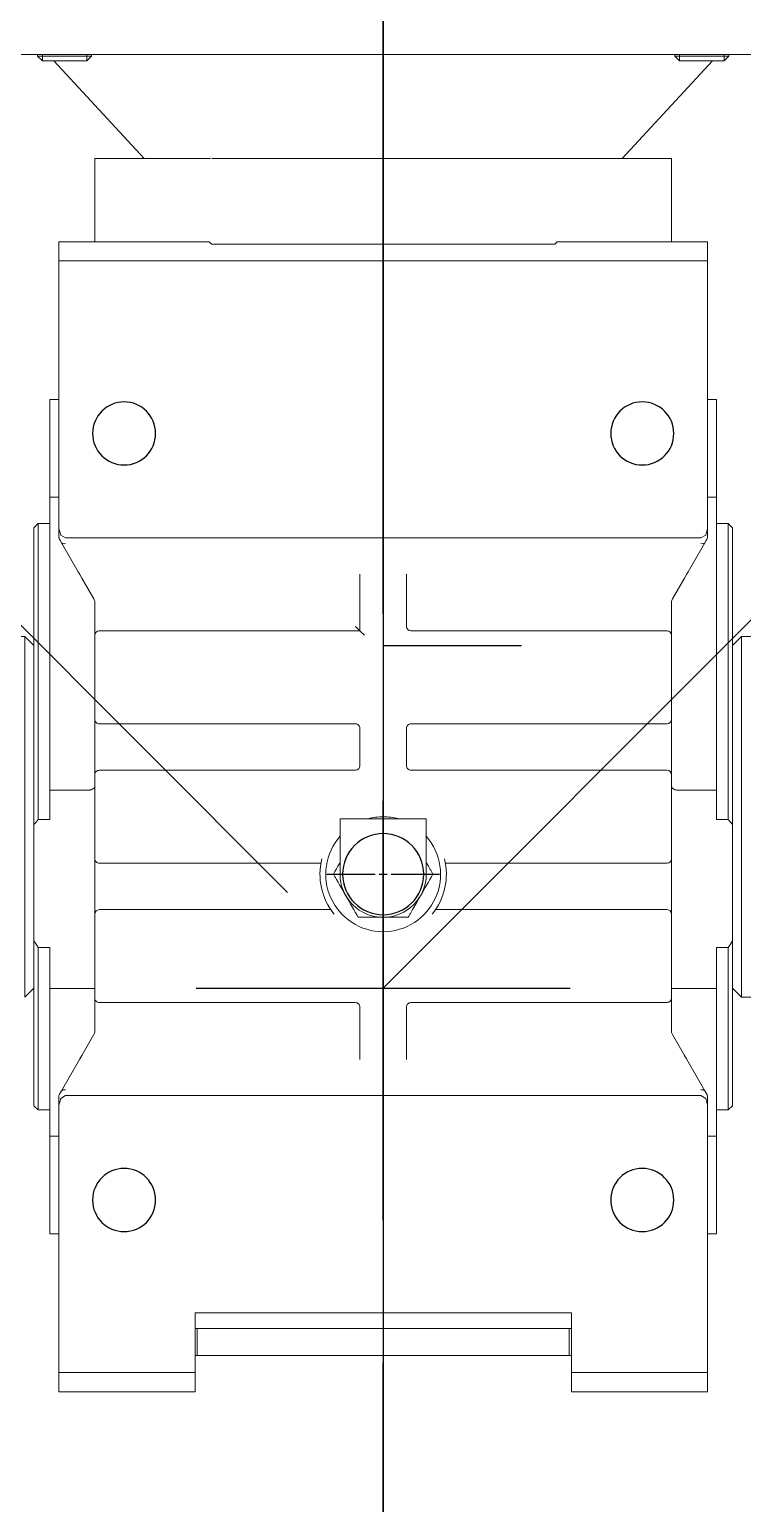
# Model space of a CAD drawing. Header units: millimetres. Extents: x 163705 to 1616509, y 81827 to 302547.
# Drawn here: x 226849.3 to 227007.6, y 152976.2 to 153303.1 of the extents above; entities that cross this region are included whole.
import ezdxf

# ---------------------------------------------------------------- set-up
doc = ezdxf.new("R2010")
doc.units = ezdxf.units.MM
doc.header["$LTSCALE"] = 10
doc.linetypes.add('ACAD_ISO02W100', pattern=[15, 12, -3])
for name, color, linetype, lineweight in [('1-文本', 4, 'Continuous', 0), ('1-标注', 3, 'Continuous', 0), ('1-虚线', 8, 'ACAD_ISO02W100', 0)]:
    doc.layers.add(name, color=color, linetype=linetype, lineweight=lineweight)

# ---------------------------------------------------------------- blocks, each defined once
blk = doc.blocks.new('*X51')
at = {"ltscale": 2}
for p, q in [((0, -41.5), (0, 41.5)), ((-418.5, 0), (-83, 0)), ((-41.5, 0), (41.5, 0)), ((83, 0), (418.5, 0))]:
    blk.add_line(p, q, dxfattribs=at)
blk = doc.blocks.new('A$C2352ff67')
at = {"layer": '1-文本', "lineweight": -2}
for p, q in [((2193.18, 600), (2193.18, 630.67)), ((2142.43, 601.8), (2142.43, 612.5)), ((2065.75, 600), (2140.63, 600)), ((2141.53, 600), (2158.08, 600)), ((2142.43, 599.1), (2142.43, 600.9)), ((2142.43, 587.5), (2142.43, 598.2))]:
    blk.add_line(p, q, dxfattribs=at)
for centre, radius in [((2117.18, 600), 415), ((2117.18, 600), 412), ((2070.18, 657.5), 7), ((2240.18, 657.5), 7), ((2142.43, 600), 9), ((2070.18, 542.5), 7), ((2240.18, 542.5), 7)]:
    blk.add_circle(centre, radius, dxfattribs=at)
at = {"layer": '1-标注'}
for points in [[(2115.18, 692.1), (2115.18, 679.5), (2116.05, 679.5), (2118.64, 679.5), (2122.82, 679.5), (2128.41, 679.5), (2135.18, 679.5), (2142.82, 679.5), (2151, 679.5), (2159.36, 679.5), (2167.54, 679.5), (2175.18, 679.5), (2181.94, 679.5), (2187.54, 679.5), (2191.72, 679.5), (2194.31, 679.5), (2195.18, 679.5), (2195.18, 689.45)], [(2126.21, 676.58), (2117.39, 676.58), (2109.52, 676.58), (2102.79, 676.58), (2097.38, 676.58), (2093.41, 676.58), (2090.99, 676.58), (2090.18, 676.58), (2091.1, 677.5), (2091.93, 677.5), (2094.39, 677.5), (2098.43, 677.5), (2103.94, 677.5), (2110.77, 677.5), (2118.76, 677.5), (2127.68, 677.5)], [(2115.18, 679.5), (2117.18, 677.5)], [(2117.09, 664), (2117.09, 674), (2121.51, 674), (2126.21, 674), (2126.21, 676.58), (2126.94, 677.05), (2127.68, 677.5), (2136.73, 677.5), (2145.53, 677.5), (2153.42, 677.5), (2154.01, 677.05), (2154.59, 676.58), (2154.59, 674), (2158.11, 674), (2161.06, 674), (2161.06, 665.48), (2161.06, 665.41), (2161.07, 665.33), (2161.08, 665.25), (2161.08, 665.18), (2161.11, 665.03), (2161.14, 664.89), (2161.15, 664.85), (2161.16, 664.82), (2161.17, 664.79), (2161.18, 664.76), (2161.2, 664.69), (2161.23, 664.63), (2161.28, 664.52), (2161.34, 664.41), (2161.36, 664.39), (2161.37, 664.36), (2161.39, 664.34), (2161.41, 664.32), (2161.44, 664.27), (2161.47, 664.23), (2161.54, 664.16), (2161.61, 664.11), (2161.63, 664.09), (2161.65, 664.08), (2161.67, 664.07), (2161.69, 664.06), (2161.73, 664.04), (2161.77, 664.03), (2161.84, 664.01), (2161.92, 664)], [(2153.42, 677.5), (2163.64, 677.5), (2173.64, 677.5), (2183.17, 677.5), (2191.99, 677.5), (2199.87, 677.5), (2206.61, 677.5), (2212.04, 677.5), (2216.01, 677.5), (2218.44, 677.5), (2219.26, 677.5), (2220.18, 676.58)], [(2193.18, 677.5), (2195.18, 679.5)], [(2323.86, 676.71), (2322.78, 675.64), (2322.78, 674.7), (2322.78, 672.24), (2322.78, 669.19), (2322.78, 666.73), (2322.78, 665.79), (2323.86, 664.71)], [(2324.19, 676.71), (2323.86, 676.71), (2323.86, 675.91), (2323.86, 673.71), (2323.86, 670.71), (2323.86, 667.71), (2323.86, 665.52), (2323.86, 664.71), (2324.19, 664.71)], [(2062.68, 672), (2062.68, 674), (2063.01, 674), (2063.91, 674), (2071.46, 674), (2072.05, 674), (2072.69, 674), (2081.81, 674), (2083.36, 674), (2084.23, 674), (2084.28, 674), (2084.33, 674)], [(2117.09, 674), (2116.51, 674), (2115.93, 674), (2114.33, 674), (2112.85, 674), (2106.4, 674), (2105.89, 674), (2105.29, 674), (2096.88, 674), (2095.6, 674), (2094.49, 674), (2085.05, 674), (2084.51, 674), (2084.33, 674), (2084.33, 672)], [(2090.18, 676.58), (2090.18, 674)], [(2220.18, 674), (2220.18, 676.58), (2219.18, 676.58), (2216.22, 676.58), (2211.37, 676.58), (2204.8, 676.58), (2196.71, 676.58), (2187.34, 676.58), (2176.98, 676.58), (2165.95, 676.58), (2154.59, 676.58)], [(2161.06, 674), (2172.75, 674), (2183.97, 674), (2194.43, 674), (2196.03, 674), (2197.51, 674), (2203.96, 674), (2204.47, 674), (2205.07, 674), (2213.48, 674), (2214.76, 674), (2215.87, 674), (2225.31, 674), (2225.84, 674), (2226.03, 674), (2226.03, 672)], [(2226.03, 674), (2226.08, 674), (2226.13, 674), (2227, 674), (2228.55, 674), (2237.66, 674), (2238.31, 674), (2238.9, 674), (2246.44, 674), (2247.35, 674), (2247.68, 674), (2247.68, 672)], [(2322.78, 675.64), (2324.19, 675.64)], [(2091.24, 672), (2031.92, 672)], [(2219.12, 528), (2278.43, 528), (2278.43, 672), (2219.12, 672)], [(2278.43, 672), (2282.68, 672), (2282.68, 638.64), (2282.35, 638.31), (2282.18, 638.06), (2282.12, 637.76), (2282.12, 562.24), (2282.18, 561.94), (2282.35, 561.69), (2282.68, 561.36), (2282.68, 528), (2278.43, 528)], [(2322.78, 673.08), (2301.18, 653.06)], [(2282.68, 664), (2301.18, 664), (2301.18, 663.94), (2301.18, 663.77)], [(2322.78, 665.79), (2324.19, 665.79)], [(2031.92, 558.24), (2045.17, 558.24), (2045.17, 641.76), (2031.92, 641.76)], [(2035.67, 641.26), (2035.67, 641.76)], [(2041.68, 641.26), (2035.67, 641.26), (2035.67, 558.74), (2041.68, 558.74)], [(2041.68, 641.76), (2041.68, 558.24)], [(2301.18, 638.31), (2301.18, 638.06), (2301.18, 637.76)], [(2144.99, 609.56), (2144.79, 609.68), (2144.19, 610.03), (2143.6, 610.37), (2143.45, 610.45), (2143.3, 610.54), (2143.16, 610.62), (2143.01, 610.71), (2142.72, 610.88), (2142.43, 611.04), (2141.85, 610.71), (2141.26, 610.37), (2140.67, 610.03), (2140.07, 609.68), (2139.48, 609.34), (2138.87, 608.99), (2138.26, 608.64), (2137.65, 608.28), (2137.03, 607.93), (2136.43, 607.58), (2135.82, 607.23), (2135.22, 606.88), (2134.63, 606.54), (2134.04, 606.2), (2133.89, 606.11), (2133.74, 606.03), (2133.59, 605.94), (2133.45, 605.86), (2133.16, 605.69), (2132.87, 605.52), (2132.87, 604.85), (2132.87, 604.17), (2132.87, 603.49), (2132.87, 602.81), (2132.87, 602.11), (2132.87, 601.42), (2132.87, 600.71), (2132.87, 600), (2132.87, 599.29), (2132.87, 598.59), (2132.87, 597.89), (2132.87, 597.2), (2132.87, 596.51), (2132.87, 595.83), (2132.87, 595.66), (2132.87, 595.49), (2132.87, 595.32), (2132.87, 595.15), (2132.87, 594.81), (2132.87, 594.48), (2133.45, 594.14), (2134.03, 593.8), (2134.62, 593.46), (2135.22, 593.12), (2135.82, 592.78), (2136.42, 592.43), (2137.03, 592.07), (2137.65, 591.72), (2138.26, 591.36), (2138.87, 591.01), (2139.47, 590.66), (2140.07, 590.32), (2140.67, 589.98), (2141.26, 589.63), (2141.4, 589.55), (2141.55, 589.46), (2141.7, 589.38), (2141.85, 589.29), (2142.14, 589.13), (2142.43, 588.96), (2143.01, 589.29), (2143.6, 589.63), (2144.19, 589.97), (2144.78, 590.31), (2144.99, 590.44)], [(2209, 594.85), (2196.41, 594.85), (2196.11, 595.14), (2195.41, 595.85)], [(2282.68, 536), (2301.18, 536), (2301.18, 536.06), (2301.18, 536.23), (2301.18, 561.69)], [(2035.67, 558.74), (2035.67, 558.24)], [(2301.18, 546.94), (2322.78, 526.92)], [(2117.09, 536), (2117.09, 526), (2121.51, 526), (2126.21, 526), (2126.21, 523.42), (2126.94, 522.95), (2127.68, 522.5), (2136.73, 522.5), (2145.53, 522.5), (2153.42, 522.5), (2154.01, 522.95), (2154.59, 523.42), (2154.59, 526), (2158.11, 526), (2161.06, 526), (2161.06, 534.52), (2161.07, 534.67), (2161.08, 534.82), (2161.09, 534.89), (2161.11, 534.97), (2161.12, 535.04), (2161.14, 535.11), (2161.16, 535.18), (2161.18, 535.24), (2161.19, 535.27), (2161.2, 535.31), (2161.21, 535.34), (2161.23, 535.37), (2161.28, 535.48), (2161.34, 535.59), (2161.37, 535.64), (2161.4, 535.68), (2161.42, 535.71), (2161.44, 535.73), (2161.45, 535.75), (2161.47, 535.77), (2161.54, 535.84), (2161.61, 535.9), (2161.63, 535.91), (2161.65, 535.92), (2161.67, 535.93), (2161.69, 535.94), (2161.73, 535.96), (2161.77, 535.97), (2161.84, 535.99), (2161.92, 536)], [(2166.49, 536), (2165.07, 536), (2164.48, 536), (2145.87, 536), (2145.29, 536), (2143.87, 536)], [(2197.4, 536), (2195.99, 536), (2195.41, 536), (2176.79, 536), (2176.21, 536), (2174.79, 536)], [(2323.86, 535.29), (2322.78, 534.21), (2322.78, 532.77), (2322.78, 529.29), (2322.78, 525.8), (2322.78, 524.36), (2323.86, 523.29)], [(2322.78, 534.21), (2324.19, 534.21)], [(2324.19, 535.29), (2323.86, 535.29), (2323.86, 534.48), (2323.86, 532.29), (2323.86, 529.29), (2323.86, 526.29), (2323.86, 524.09), (2323.86, 523.29), (2324.19, 523.29)], [(2091.24, 528), (2031.92, 528)], [(2084.33, 526), (2084.28, 526), (2084.23, 526), (2083.36, 526), (2081.81, 526), (2072.69, 526), (2072.05, 526), (2071.46, 526), (2063.91, 526), (2063.01, 526), (2062.68, 526), (2062.68, 528)], [(2117.09, 526), (2116.51, 526), (2115.93, 526), (2114.33, 526), (2112.85, 526), (2106.4, 526), (2105.89, 526), (2105.29, 526), (2096.88, 526), (2095.6, 526), (2094.49, 526), (2085.05, 526), (2084.51, 526), (2084.33, 526), (2084.33, 528)], [(2161.06, 526), (2172.75, 526), (2183.97, 526), (2194.43, 526), (2196.03, 526), (2197.51, 526), (2203.96, 526), (2204.47, 526), (2205.07, 526), (2213.48, 526), (2214.76, 526), (2215.87, 526), (2225.31, 526), (2225.84, 526), (2226.03, 526), (2226.03, 528)], [(2247.68, 528), (2247.68, 526), (2247.35, 526), (2246.44, 526), (2238.9, 526), (2238.31, 526), (2237.66, 526), (2228.55, 526), (2227, 526), (2226.13, 526), (2226.08, 526), (2226.03, 526)], [(2090.18, 526), (2090.18, 523.42), (2090.99, 523.42), (2093.41, 523.42), (2097.38, 523.42), (2102.79, 523.42), (2109.52, 523.42), (2117.39, 523.42), (2126.21, 523.42)], [(2127.68, 522.5), (2118.76, 522.5), (2110.77, 522.5), (2103.94, 522.5), (2098.43, 522.5), (2094.39, 522.5), (2091.93, 522.5), (2091.1, 522.5), (2090.18, 523.42)], [(2153.42, 522.5), (2163.64, 522.5), (2173.64, 522.5), (2183.17, 522.5), (2191.99, 522.5), (2199.87, 522.5), (2206.61, 522.5), (2212.04, 522.5), (2216.01, 522.5), (2218.44, 522.5), (2219.26, 522.5), (2220.18, 523.42)], [(2154.59, 523.42), (2165.95, 523.42), (2176.98, 523.42), (2187.34, 523.42), (2196.71, 523.42), (2204.8, 523.42), (2211.37, 523.42), (2216.22, 523.42), (2219.18, 523.42), (2220.18, 523.42), (2220.18, 526)], [(2322.78, 524.36), (2324.19, 524.36)], [(2195.18, 510.55), (2195.18, 520.5), (2194.31, 520.5), (2191.72, 520.5), (2187.54, 520.5), (2181.94, 520.5), (2175.18, 520.5), (2167.54, 520.5), (2159.36, 520.5), (2151, 520.5), (2142.82, 520.5), (2135.18, 520.5), (2128.41, 520.5), (2122.82, 520.5), (2118.64, 520.5), (2116.05, 520.5), (2115.18, 520.5), (2117.18, 522.5)], [(2195.18, 520.5), (2193.18, 522.5)]]:
    blk.add_lwpolyline(points, dxfattribs=at)
for points in [[(2325.98, 690), (2339.18, 690), (2339.18, 688.97), (2339.18, 686.05), (2339.18, 681.67), (2339.18, 676.5), (2339.18, 523.5), (2339.18, 518.33), (2339.18, 513.95), (2339.18, 511.03), (2339.18, 510), (2325.98, 510, -0.414705), (2324.19, 511.8), (2324.19, 512.69), (2324.19, 515.22), (2324.19, 519.02), (2324.19, 523.5), (2324.19, 676.5), (2324.19, 680.98), (2324.19, 684.77), (2324.19, 687.31), (2324.19, 688.2, -0.414443)], [(2132.87, 600, 0.414232), (2142.43, 590.44), (2151.99, 590.44), (2153.92, 590.44), (2154.73, 590.44), (2154.73, 609.56), (2153.92, 609.56), (2151.99, 609.56), (2142.43, 609.56, 0.414182)]]:
    blk.add_lwpolyline(points, format="xyb", close=True, dxfattribs=at)
for points in [[(2031.92, 672), (2031.92, 641.76), (2027.67, 641.76), (2027.67, 672)], [(2027.67, 528), (2027.67, 558.24), (2031.92, 558.24), (2031.92, 528)]]:
    blk.add_lwpolyline(points, close=True, dxfattribs=at)
for points in [[(2094.62, 529.48), (2094.64, 528.96), (2094.41, 528.62), (2093.99, 528.37), (2093.68, 528.2, -0.129591), (2092.94, 528), (2091.24, 528), (2092.72, 528.43), (2093.34, 529.48), (2093.34, 670.52), (2092.72, 671.57), (2091.24, 672), (2092.94, 672), (2092.95, 672), (2092.96, 672), (2092.97, 672), (2092.98, 672), (2092.99, 672), (2093, 672), (2093.01, 672), (2093.02, 672), (2093.03, 672), (2093.04, 672), (2093.05, 672), (2093.06, 672), (2093.06, 672), (2093.07, 672), (2093.08, 672), (2093.09, 672), (2093.1, 671.99), (2093.11, 671.99), (2093.12, 671.99), (2093.13, 671.99), (2093.13, 671.99), (2093.15, 671.99), (2093.15, 671.99), (2093.16, 671.99), (2093.17, 671.98), (2093.18, 671.98), (2093.19, 671.98), (2093.2, 671.98), (2093.2, 671.98), (2093.21, 671.98), (2093.22, 671.98), (2093.23, 671.98), (2093.24, 671.97), (2093.24, 671.97), (2093.25, 671.97), (2093.26, 671.97), (2093.27, 671.97), (2093.28, 671.96), (2093.28, 671.96), (2093.29, 671.96), (2093.3, 671.96), (2093.31, 671.96), (2093.31, 671.96), (2093.32, 671.95), (2093.33, 671.95), (2093.34, 671.95), (2093.34, 671.95), (2093.35, 671.94), (2093.36, 671.94), (2093.37, 671.94), (2093.37, 671.94), (2093.38, 671.94), (2093.39, 671.93), (2093.39, 671.93), (2093.4, 671.93), (2093.41, 671.93), (2093.41, 671.92), (2093.42, 671.92), (2093.43, 671.92), (2093.43, 671.92), (2093.44, 671.92), (2093.45, 671.91), (2093.45, 671.91), (2093.46, 671.91), (2093.47, 671.91), (2093.47, 671.91), (2093.48, 671.9), (2093.48, 671.9), (2093.49, 671.9), (2093.5, 671.89), (2093.5, 671.89), (2093.51, 671.89), (2093.52, 671.89), (2093.52, 671.89), (2093.53, 671.88), (2093.53, 671.88), (2093.54, 671.88), (2093.54, 671.87), (2093.55, 671.87), (2093.55, 671.87), (2093.56, 671.87), (2093.57, 671.87), (2093.57, 671.86), (2093.58, 671.86), (2093.58, 671.86), (2093.59, 671.85), (2093.59, 671.85), (2093.6, 671.85), (2093.6, 671.85), (2093.61, 671.84), (2093.61, 671.84), (2093.62, 671.84), (2093.63, 671.84), (2093.63, 671.83), (2093.63, 671.83), (2093.64, 671.83), (2093.64, 671.83), (2093.65, 671.82), (2093.65, 671.82), (2093.66, 671.82), (2093.66, 671.81), (2093.66, 671.81), (2093.67, 671.81), (2093.68, 671.81), (2093.68, 671.81), (2093.68, 671.8), (2093.99, 671.63), (2094.41, 671.39), (2094.64, 671.05), (2094.62, 670.52)], [(2094.41, 671.39), (2100.84, 667.67), (2101.49, 667.3), (2102.25, 666.86), (2106.85, 664.2, 0.131006), (2107.59, 664), (2112.95, 664), (2114.37, 664), (2114.95, 664), (2133.57, 664), (2134.15, 664), (2135.56, 664), (2143.87, 664), (2145.29, 664), (2145.87, 664), (2164.48, 664), (2165.07, 664), (2166.49, 664), (2174.79, 664), (2176.21, 664), (2176.79, 664), (2195.41, 664), (2195.99, 664), (2197.4, 664), (2202.76, 664, 0.131006), (2203.51, 664.2), (2208.1, 666.86), (2208.87, 667.3), (2209.52, 667.67), (2215.95, 671.39)], [(2215.74, 670.52), (2215.72, 671.05), (2215.95, 671.39), (2216.37, 671.63), (2216.68, 671.8, -0.128195), (2217.41, 672), (2219.12, 672), (2217.63, 671.57), (2217.02, 670.52), (2217.02, 529.48), (2217.63, 528.43), (2219.12, 528), (2217.41, 528), (2217.41, 528), (2217.39, 528), (2217.39, 528), (2217.38, 528), (2217.37, 528), (2217.36, 528), (2217.35, 528), (2217.34, 528), (2217.33, 528), (2217.32, 528), (2217.31, 528), (2217.3, 528), (2217.29, 528), (2217.28, 528), (2217.28, 528), (2217.26, 528.01), (2217.26, 528.01), (2217.25, 528.01), (2217.24, 528.01), (2217.23, 528.01), (2217.22, 528.01), (2217.21, 528.01), (2217.21, 528.01), (2217.2, 528.02), (2217.19, 528.02), (2217.18, 528.02), (2217.17, 528.02), (2217.16, 528.02), (2217.15, 528.02), (2217.15, 528.02), (2217.14, 528.02), (2217.13, 528.03), (2217.12, 528.03), (2217.11, 528.03), (2217.1, 528.03), (2217.1, 528.03), (2217.09, 528.04), (2217.08, 528.04), (2217.07, 528.04), (2217.07, 528.04), (2217.06, 528.04), (2217.05, 528.04), (2217.04, 528.05), (2217.04, 528.05), (2217.03, 528.05), (2217.02, 528.05), (2217.01, 528.05), (2217.01, 528.05), (2217, 528.06), (2216.99, 528.06), (2216.99, 528.06), (2216.98, 528.06), (2216.97, 528.07), (2216.96, 528.07), (2216.96, 528.07), (2216.95, 528.07), (2216.94, 528.07), (2216.94, 528.08), (2216.93, 528.08), (2216.92, 528.08), (2216.92, 528.09), (2216.91, 528.09), (2216.9, 528.09), (2216.9, 528.09), (2216.89, 528.09), (2216.88, 528.1), (2216.88, 528.1), (2216.87, 528.1), (2216.87, 528.1), (2216.86, 528.11), (2216.85, 528.11), (2216.85, 528.11), (2216.84, 528.11), (2216.84, 528.12), (2216.83, 528.12), (2216.82, 528.12), (2216.82, 528.12), (2216.81, 528.13), (2216.81, 528.13), (2216.8, 528.13), (2216.8, 528.13), (2216.79, 528.14), (2216.79, 528.14), (2216.78, 528.14), (2216.77, 528.15), (2216.77, 528.15), (2216.76, 528.15), (2216.76, 528.15), (2216.75, 528.15), (2216.75, 528.16), (2216.74, 528.16), (2216.74, 528.16), (2216.73, 528.16), (2216.73, 528.17), (2216.72, 528.17), (2216.72, 528.17), (2216.71, 528.17), (2216.71, 528.18), (2216.71, 528.18), (2216.7, 528.18), (2216.69, 528.18), (2216.69, 528.19), (2216.69, 528.19), (2216.68, 528.19), (2216.68, 528.19), (2216.68, 528.2), (2216.37, 528.37), (2215.95, 528.62), (2215.72, 528.96), (2215.74, 529.48)], [(2101.35, 605.15), (2112.95, 605.15, 0.415254), (2113.95, 606.15), (2113.95, 663, -0.413609), (2114.95, 664)], [(2133.57, 664, -0.413136), (2134.57, 663), (2134.57, 611.61)], [(2144.87, 613.81), (2144.87, 663, -0.414195), (2145.87, 664)], [(2164.48, 664, -0.414195), (2165.48, 663), (2165.48, 606.15, 0.414668), (2166.49, 605.15), (2174.79, 605.15, 0.415254), (2175.79, 606.15), (2175.79, 663, -0.413609), (2176.79, 664)], [(2195.41, 664, -0.413136), (2196.41, 663), (2196.41, 606.15, 0.414195), (2197.4, 605.15), (2209, 605.15)], [(2150.86, 609.56, 0.645683), (2129.68, 600, 0.645575), (2150.86, 590.43)], [(2154.73, 596.63, 0.067314), (2155.18, 600, 0.067231), (2154.73, 603.37)], [(2114.95, 536, -0.414668), (2113.95, 537), (2113.95, 593.85, 0.414668), (2112.95, 594.85), (2101.35, 594.85)], [(2176.79, 536, -0.414668), (2175.79, 537), (2175.79, 593.85, 0.414668), (2174.79, 594.85), (2166.49, 594.85, 0.414085), (2165.48, 593.85), (2165.48, 537, -0.415254), (2164.48, 536)], [(2197.4, 593.85), (2196.7, 594.55), (2196.41, 594.85), (2196.41, 537, -0.414195), (2195.41, 536)], [(2134.57, 588.39), (2134.57, 537, -0.414195), (2133.57, 536)], [(2145.87, 536, -0.415254), (2144.87, 537), (2144.87, 586.19)], [(2135.56, 536), (2134.15, 536), (2133.57, 536), (2114.95, 536), (2114.37, 536), (2112.95, 536), (2107.59, 536, 0.130879), (2106.85, 535.8), (2102.25, 533.14), (2101.49, 532.7), (2100.84, 532.33), (2094.41, 528.62)], [(2215.95, 528.62), (2209.52, 532.33), (2208.87, 532.7), (2208.1, 533.14), (2203.51, 535.8, 0.130879), (2202.76, 536)]]:
    blk.add_lwpolyline(points, format="xyb", dxfattribs=at)
at = {"layer": '1-标注', "ltscale": 94.392754}
blk.add_lwpolyline([(2301.18, 562.24), (2301.18, 561.94), (2301.18, 663.77)], dxfattribs=at)
at = {"layer": '1-标注', "ltscale": 10.38225}
blk.add_lwpolyline([(2202.76, 536), (2135.56, 536)], dxfattribs=at)
at = {"layer": '1-标注'}
for centre, start, end in [((2142.43, 600), 75.7837, 129.2016), ((2142.43, 599.99), 230.7984, 284.2163)]:
    blk.add_arc(centre, 14.02, start, end, dxfattribs=at)
at = {"ltscale": 2}
blk.add_blockref('*X51', (2117.18, 600), dxfattribs=at)
blk = doc.blocks.new('A$C285bc443')
at = {"layer": '1-虚线'}
blk.add_lwpolyline([(2418.33, 1273.9), (721.27, -423.15), (2418.33, -2120.21, -2.414214)], format="xyb", close=True, dxfattribs=at)
at = {"xscale": -1, "rotation": 180}
blk.add_blockref('A$C2352ff67', (-1395.91, 176.85), dxfattribs=at)
blk = doc.blocks.new('A$C790c3438')
blk.add_line((-18216.48, 16452.27), (-18216.48, 11503.48))
at = {"rotation": 90}
blk.add_blockref('A$C285bc443', (-18639.63, 13363.05), dxfattribs=at)

msp = doc.modelspace()

# ---------------------------------------------------------------- block references
msp.add_blockref('A$C790c3438', (245144.313, 139006.156))

doc.saveas('drawing.dxf')
